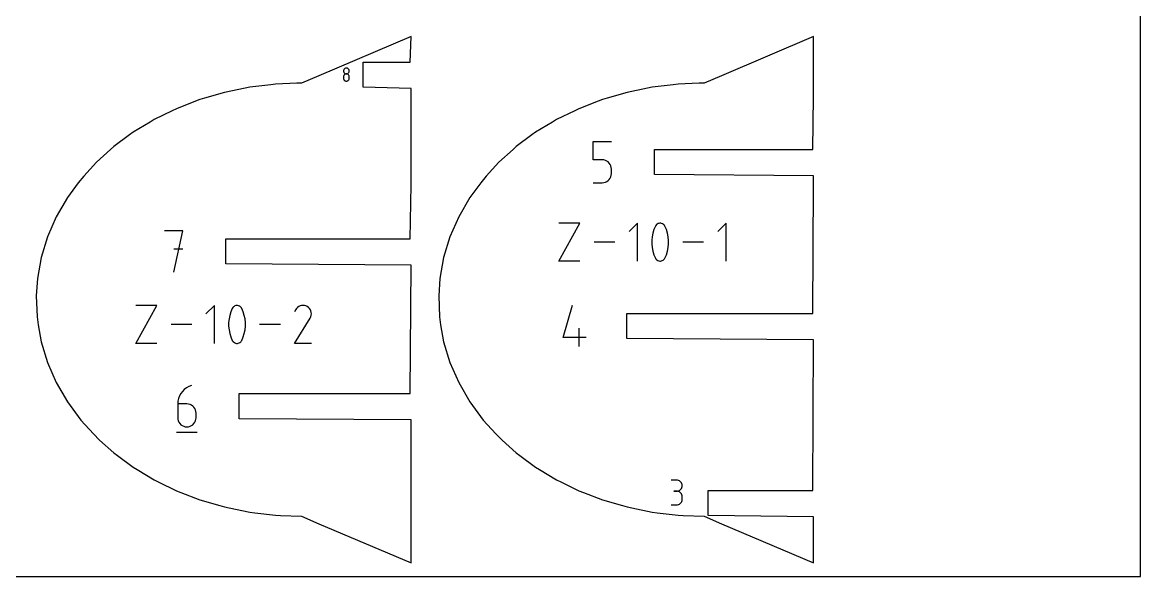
# Model space of a CAD drawing. Extents: x 0 to 900, y 0 to 1000.
# Drawn here: x 770.4 to 900, y 0 to 64.3 of the extents above; entities that cross this region are included whole.
import ezdxf

# ---------------------------------------------------------------- set-up
doc = ezdxf.new("R2010")
doc.units = 0

msp = doc.modelspace()

# ---------------------------------------------------------------- linework, layer by layer
at = {"layer": 'annotation', "color": 1}
for p, q in [((807.621755, 58.687728), (807.616317, 58.627377)), ((807.616317, 58.627377), (807.616317, 58.627377)), ((807.616317, 58.627377), (807.621758, 58.566742)), ((807.637432, 58.744592), (807.621755, 58.687728)), ((807.621758, 58.566742), (807.637443, 58.509658)), ((807.662389, 58.797002), (807.637432, 58.744592)), ((807.637443, 58.509658), (807.662411, 58.457082)), ((807.695669, 58.843995), (807.662389, 58.797002)), ((807.662411, 58.457082), (807.6957, 58.40997)), ((807.736312, 58.884606), (807.695669, 58.843995)), ((807.6957, 58.40997), (807.736351, 58.369279)), ((807.783362, 58.917872), (807.736312, 58.884606)), ((807.736351, 58.369279), (807.783404, 58.335965)), ((807.835859, 58.942827), (807.783362, 58.917872)), ((807.783404, 58.335965), (807.835897, 58.310985)), ((807.892846, 58.958507), (807.835859, 58.942827)), ((807.953364, 58.963948), (807.892846, 58.958507)), ((808.013883, 58.958507), (807.953364, 58.963948)), ((807.953364, 58.963948), (807.953364, 58.963948)), ((808.070869, 58.942827), (808.013883, 58.958507)), ((808.070831, 58.310985), (808.123324, 58.335965)), ((808.123367, 58.917872), (808.070869, 58.942827)), ((808.123324, 58.335965), (808.170377, 58.369279)), ((808.170416, 58.884606), (808.123367, 58.917872)), ((808.170377, 58.369279), (808.211028, 58.40997)), ((808.211059, 58.843995), (808.170416, 58.884606)), ((808.211028, 58.40997), (808.244317, 58.457082)), ((808.244339, 58.797002), (808.211059, 58.843995)), ((808.244317, 58.457082), (808.269285, 58.509658)), ((808.269296, 58.744592), (808.244339, 58.797002)), ((808.269285, 58.509658), (808.28497, 58.566742)), ((808.284973, 58.687728), (808.269296, 58.744592)), ((808.28497, 58.566742), (808.290411, 58.627377)), ((808.290411, 58.627377), (808.284973, 58.687728)), ((808.290411, 58.627377), (808.290411, 58.627377)), ((807.621755, 58.013032), (807.616317, 57.952426)), ((807.616317, 57.952426), (807.616317, 57.784521)), ((807.616317, 57.784521), (807.616317, 57.784521)), ((807.616317, 57.784521), (807.621758, 57.723918)), ((807.637432, 58.070094), (807.621755, 58.013032)), ((807.621758, 57.723918), (807.637443, 57.666922)), ((807.662389, 58.122654), (807.637432, 58.070094)), ((807.637443, 57.666922), (807.662411, 57.614472)), ((807.695669, 58.169754), (807.662389, 58.122654)), ((807.662411, 57.614472), (807.6957, 57.567511)), ((807.736312, 58.210437), (807.695669, 58.169754)), ((807.6957, 57.567511), (807.736351, 57.526977)), ((807.783362, 58.243746), (807.736312, 58.210437)), ((807.736351, 57.526977), (807.783404, 57.493814)), ((807.835859, 58.268723), (807.783362, 58.243746)), ((807.783404, 57.493814), (807.835897, 57.468961)), ((807.892846, 58.284411), (807.835859, 58.268723)), ((807.835897, 58.310985), (807.892871, 58.295296)), ((807.835897, 57.468961), (807.892871, 57.453359)), ((807.953364, 58.289854), (807.892846, 58.284411)), ((807.892871, 58.295296), (807.953364, 58.289854)), ((807.892871, 57.453359), (807.953364, 57.447949)), ((807.953364, 58.289854), (808.013857, 58.295296)), ((808.013883, 58.284414), (807.953364, 58.289854)), ((807.953364, 58.289854), (807.953364, 58.289854)), ((807.953364, 58.289854), (807.953364, 58.289854)), ((807.953364, 57.447949), (808.013857, 57.453359)), ((807.953364, 57.447949), (807.953364, 57.447949)), ((808.013857, 58.295296), (808.070831, 58.310985)), ((808.013857, 57.453359), (808.070831, 57.468961)), ((808.070869, 58.268734), (808.013883, 58.284414)), ((808.070831, 57.468961), (808.123324, 57.493814)), ((808.123367, 58.243767), (808.070869, 58.268734)), ((808.123324, 57.493814), (808.170377, 57.526977)), ((808.170416, 58.210468), (808.123367, 58.243767)), ((808.170377, 57.526977), (808.211028, 57.567511)), ((808.211059, 58.169793), (808.170416, 58.210468)), ((808.211028, 57.567511), (808.244317, 57.614472)), ((808.244339, 58.122696), (808.211059, 58.169793)), ((808.244317, 57.614472), (808.269285, 57.666922)), ((808.269296, 58.070132), (808.244339, 58.122696)), ((808.269285, 57.666922), (808.28497, 57.723918)), ((808.284973, 58.013057), (808.269296, 58.070132)), ((808.28497, 57.723918), (808.290411, 57.784521)), ((808.290411, 57.952426), (808.284973, 58.013057)), ((808.290411, 57.784521), (808.290411, 57.952426)), ((808.290411, 57.952426), (808.290411, 57.952426)), ((836.533674, 48.325566), (836.533674, 50.46308)), ((836.533674, 50.46308), (838.665469, 50.46308)), ((837.599572, 48.325566), (836.533674, 48.325566)), ((837.790959, 48.308458), (837.599572, 48.325566)), ((837.971177, 48.259118), (837.790959, 48.308458)), ((838.137197, 48.180521), (837.971177, 48.259118)), ((838.285989, 48.075643), (838.137197, 48.180521)), ((838.414522, 47.947459), (838.285989, 48.075643)), ((838.519766, 47.798944), (838.414522, 47.947459)), ((838.598692, 47.633075), (838.519766, 47.798944)), ((838.64827, 47.452826), (838.598692, 47.633075)), ((838.64826, 46.538436), (838.665469, 46.730181)), ((838.665469, 47.261174), (838.64827, 47.452826)), ((838.665469, 46.730181), (838.665469, 47.261174)), ((838.665469, 47.261174), (838.665469, 47.261174)), ((836.533674, 45.66308), (837.599572, 45.66308)), ((837.599572, 45.66308), (837.790879, 45.680281)), ((837.599572, 45.66308), (837.599572, 45.66308)), ((837.790879, 45.680281), (837.971056, 45.72987)), ((837.971056, 45.72987), (838.137064, 45.808827)), ((838.137064, 45.808827), (838.285865, 45.914133)), ((838.285865, 45.914133), (838.414423, 46.042767)), ((838.414423, 46.042767), (838.519699, 46.191709)), ((838.519699, 46.191709), (838.598658, 46.357938)), ((838.598658, 46.357938), (838.64826, 46.538436)), ((832.581004, 36.587046), (835.021521, 40.982402)), ((835.021521, 40.982402), (832.581004, 40.982402)), ((841.698624, 40.982402), (840.72148, 40.004982)), ((841.698624, 36.587046), (841.698624, 40.982402)), ((843.599808, 40.238144), (843.473442, 39.830437)), ((843.768295, 40.63436), (843.599808, 40.238144)), ((843.825034, 40.728714), (843.768295, 40.63436)), ((843.768295, 40.63436), (843.768295, 40.63436)), ((843.895746, 40.80912), (843.825034, 40.728714)), ((843.978088, 40.8748), (843.895746, 40.80912)), ((844.069721, 40.924977), (843.978088, 40.8748)), ((844.168302, 40.958871), (844.069721, 40.924977)), ((844.271492, 40.975705), (844.168302, 40.958871)), ((844.376947, 40.974701), (844.271492, 40.975705)), ((844.482328, 40.95508), (844.376947, 40.974701)), ((844.585292, 40.916065), (844.482328, 40.95508)), ((844.624709, 40.895351), (844.585292, 40.916065)), ((844.585292, 40.916065), (844.585292, 40.916065)), ((844.662533, 40.87156), (844.624709, 40.895351)), ((844.698581, 40.844878), (844.662533, 40.87156)), ((844.732668, 40.815494), (844.698581, 40.844878)), ((844.764612, 40.783597), (844.732668, 40.815494)), ((844.794228, 40.749374), (844.764612, 40.783597)), ((844.821332, 40.713014), (844.794228, 40.749374)), ((844.845742, 40.674705), (844.821332, 40.713014)), ((844.867272, 40.634636), (844.845742, 40.674705)), ((845.036576, 40.237603), (844.867272, 40.634636)), ((844.867272, 40.634636), (844.867272, 40.634636)), ((845.163555, 39.829283), (845.036576, 40.237603)), ((851.967305, 40.982402), (850.990161, 40.004982)), ((851.967305, 36.587046), (851.967305, 40.982402)), ((789.01534, 40.099374), (786.880836, 40.099374)), ((787.948238, 35.299374), (789.01534, 40.099374)), ((843.389199, 39.41449), (843.347077, 38.993554)), ((843.347077, 38.993554), (843.347077, 38.570881)), ((843.473442, 39.830437), (843.389199, 39.41449)), ((845.248207, 39.412928), (845.163555, 39.829283)), ((845.290533, 38.991788), (845.248207, 39.412928)), ((845.290533, 38.569115), (845.290533, 38.991788)), ((789.01534, 37.96186), (787.948238, 37.96186)), ((839.073498, 38.784724), (836.670192, 38.784724)), ((843.347077, 38.570881), (843.389199, 38.149721)), ((843.389199, 38.149721), (843.473442, 37.733325)), ((843.473442, 37.733325), (843.599808, 37.324944)), ((845.036576, 37.324403), (845.163555, 37.732171)), ((845.163555, 37.732171), (845.248207, 38.148159)), ((845.248207, 38.148159), (845.290533, 38.569115)), ((849.342178, 38.784724), (846.938873, 38.784724)), ((835.021521, 36.587046), (832.581004, 36.587046)), ((843.599808, 37.324944), (843.768295, 36.927829)), ((843.768295, 36.927829), (843.768295, 36.927829)), ((843.768295, 36.927829), (843.789748, 36.88784)), ((843.789748, 36.88784), (843.813977, 36.849722)), ((843.813977, 36.849722), (843.840881, 36.813592)), ((843.840881, 36.813592), (843.870357, 36.779564)), ((843.870357, 36.779564), (843.902304, 36.747756)), ((843.902304, 36.747756), (843.93662, 36.718282)), ((843.93662, 36.718282), (843.973202, 36.691257)), ((843.973202, 36.691257), (844.011948, 36.666799)), ((844.011948, 36.666799), (844.052756, 36.645023)), ((844.052756, 36.645023), (844.052756, 36.645023)), ((844.052756, 36.645023), (844.15491, 36.606835)), ((844.15491, 36.606835), (844.259677, 36.587863)), ((844.259677, 36.587863), (844.364689, 36.587332)), ((844.364689, 36.587332), (844.467577, 36.60447)), ((844.467577, 36.60447), (844.565974, 36.638502)), ((844.565974, 36.638502), (844.65751, 36.688655)), ((844.65751, 36.688655), (844.739818, 36.754156)), ((844.739818, 36.754156), (844.810528, 36.83423)), ((844.810528, 36.83423), (844.867272, 36.928105)), ((844.867272, 36.928105), (845.036576, 37.324403)), ((844.867272, 36.928105), (844.867272, 36.928105)), ((783.5406, 27.048514), (785.981116, 31.44387)), ((785.981116, 31.44387), (783.5406, 31.44387)), ((792.65822, 31.44387), (791.681076, 30.46645)), ((792.65822, 27.048514), (792.65822, 31.44387)), ((794.78463, 31.190182), (794.727891, 31.095828)), ((794.855341, 31.270588), (794.78463, 31.190182)), ((794.937684, 31.336268), (794.855341, 31.270588)), ((795.029317, 31.386444), (794.937684, 31.336268)), ((795.127898, 31.420339), (795.029317, 31.386444)), ((795.231088, 31.437173), (795.127898, 31.420339)), ((795.336543, 31.436168), (795.231088, 31.437173)), ((795.441924, 31.416548), (795.336543, 31.436168)), ((795.544888, 31.377532), (795.441924, 31.416548)), ((795.584305, 31.356819), (795.544888, 31.377532)), ((795.544888, 31.377532), (795.544888, 31.377532)), ((795.622129, 31.333028), (795.584305, 31.356819)), ((795.658176, 31.306346), (795.622129, 31.333028)), ((795.692264, 31.276962), (795.658176, 31.306346)), ((795.724208, 31.245064), (795.692264, 31.276962)), ((795.753824, 31.210842), (795.724208, 31.245064)), ((795.780928, 31.174482), (795.753824, 31.210842)), ((795.805338, 31.136173), (795.780928, 31.174482)), ((795.826868, 31.096104), (795.805338, 31.136173)), ((802.304631, 31.21976), (802.182595, 31.099358)), ((802.443275, 31.315365), (802.304631, 31.21976)), ((802.594816, 31.38521), (802.443275, 31.315365)), ((802.755544, 31.428331), (802.594816, 31.38521)), ((802.921745, 31.443762), (802.755544, 31.428331)), ((803.089709, 31.430541), (802.921745, 31.443762)), ((803.255725, 31.387703), (803.089709, 31.430541)), ((803.41608, 31.314283), (803.255725, 31.387703)), ((803.559501, 31.212441), (803.41608, 31.314283)), ((803.41608, 31.314283), (803.41608, 31.314283)), ((803.679416, 31.090231), (803.559501, 31.212441)), ((833.081493, 27.738189), (834.145886, 31.471087)), ((794.348794, 29.875958), (794.306673, 29.455022)), ((794.433038, 30.291905), (794.348794, 29.875958)), ((794.559404, 30.699612), (794.433038, 30.291905)), ((794.727891, 31.095828), (794.559404, 30.699612)), ((794.727891, 31.095828), (794.727891, 31.095828)), ((795.996172, 30.699071), (795.826868, 31.096104)), ((795.826868, 31.096104), (795.826868, 31.096104)), ((796.123151, 30.290751), (795.996172, 30.699071)), ((796.207803, 29.874396), (796.123151, 30.290751)), ((796.250129, 29.453256), (796.207803, 29.874396)), ((801.949951, 27.048478), (803.753739, 29.952346)), ((802.08088, 30.955124), (801.952707, 30.709253)), ((802.182595, 31.099358), (802.08088, 30.955124)), ((803.774759, 30.951398), (803.679416, 31.090231)), ((803.753739, 29.952346), (803.755895, 29.955014)), ((803.753739, 29.952346), (803.753739, 29.952346)), ((803.755895, 29.955014), (803.757963, 29.957705)), ((803.757963, 29.957705), (803.759956, 29.960441)), ((803.759956, 29.960441), (803.761888, 29.963246)), ((803.761888, 29.963246), (803.763772, 29.966141)), ((803.763772, 29.966141), (803.765622, 29.96915)), ((803.765622, 29.96915), (803.767452, 29.972294)), ((803.767452, 29.972294), (803.769275, 29.975598)), ((803.769275, 29.975598), (803.771104, 29.979083)), ((803.771104, 29.979083), (803.845582, 30.138993)), ((803.771104, 29.979083), (803.771104, 29.979083)), ((803.844465, 30.799689), (803.774759, 30.951398)), ((803.887466, 30.638848), (803.844465, 30.799689)), ((803.845582, 30.138993), (803.889091, 30.304755)), ((803.902697, 30.472621), (803.887466, 30.638848)), ((803.889091, 30.304755), (803.902697, 30.472621)), ((790.033094, 29.246192), (787.629788, 29.246192)), ((794.306673, 29.455022), (794.306673, 29.032349)), ((794.306673, 29.032349), (794.348794, 28.611189)), ((794.348794, 28.611189), (794.433038, 28.194793)), ((796.123151, 28.193639), (796.207803, 28.609627)), ((796.207803, 28.609627), (796.250129, 29.030583)), ((796.250129, 29.030583), (796.250129, 29.453256)), ((800.301774, 29.246192), (797.898469, 29.246192)), ((834.947792, 26.671087), (834.947792, 28.802882)), ((794.433038, 28.194793), (794.559404, 27.786412)), ((794.559404, 27.786412), (794.727891, 27.389297)), ((794.727891, 27.389297), (794.727891, 27.389297)), ((794.727891, 27.389297), (794.749344, 27.349308)), ((794.749344, 27.349308), (794.773573, 27.31119)), ((794.773573, 27.31119), (794.800477, 27.275059)), ((794.800477, 27.275059), (794.829953, 27.241032)), ((794.829953, 27.241032), (794.8619, 27.209223)), ((795.699414, 27.215624), (795.770124, 27.295698)), ((795.770124, 27.295698), (795.826868, 27.389573)), ((795.826868, 27.389573), (795.996172, 27.785871)), ((795.826868, 27.389573), (795.826868, 27.389573)), ((795.996172, 27.785871), (796.123151, 28.193639)), ((835.746688, 27.738189), (833.081493, 27.738189)), ((785.981116, 27.048514), (783.5406, 27.048514)), ((794.8619, 27.209223), (794.896216, 27.179749)), ((794.896216, 27.179749), (794.932797, 27.152725)), ((794.932797, 27.152725), (794.971544, 27.128267)), ((794.971544, 27.128267), (795.012352, 27.10649)), ((795.012352, 27.10649), (795.012352, 27.10649)), ((795.012352, 27.10649), (795.114505, 27.068303)), ((795.114505, 27.068303), (795.219272, 27.04933)), ((795.219272, 27.04933), (795.324284, 27.0488)), ((795.324284, 27.0488), (795.427173, 27.065937)), ((795.427173, 27.065937), (795.52557, 27.09997)), ((795.52557, 27.09997), (795.617106, 27.150123)), ((795.617106, 27.150123), (795.699414, 27.215624)), ((803.902033, 27.048478), (801.949951, 27.048478)), ((789.700382, 22.050296), (789.42018, 21.896036)), ((790.005735, 22.164785), (789.700382, 22.050296)), ((790.005735, 22.164785), (790.005735, 22.164785)), ((788.608419, 20.958581), (788.497121, 20.663438)), ((788.75925, 21.233277), (788.608419, 20.958581)), ((788.946738, 21.483662), (788.75925, 21.233277)), ((789.168007, 21.70587), (788.946738, 21.483662)), ((789.42018, 21.896036), (789.168007, 21.70587)), ((788.428233, 20.351713), (788.404631, 20.027271)), ((788.404631, 20.027271), (788.404631, 18.431886)), ((789.470528, 20.027271), (788.404631, 20.027271)), ((788.497121, 20.663438), (788.428233, 20.351713)), ((789.662232, 20.010163), (789.470528, 20.027271)), ((789.842619, 19.960823), (789.662232, 20.010163)), ((790.008689, 19.882226), (789.842619, 19.960823)), ((790.157441, 19.777348), (790.008689, 19.882226)), ((790.285875, 19.649164), (790.157441, 19.777348)), ((790.39099, 19.500649), (790.285875, 19.649164)), ((790.469788, 19.33478), (790.39099, 19.500649)), ((788.404631, 18.431886), (788.404631, 18.431886)), ((788.404631, 18.431886), (788.42184, 18.240141)), ((788.42184, 18.240141), (788.471442, 18.059643)), ((790.519266, 19.154531), (790.469788, 19.33478)), ((790.469788, 18.059643), (790.519266, 18.240141)), ((790.536426, 18.962879), (790.519266, 19.154531)), ((790.519266, 18.240141), (790.536426, 18.431886)), ((790.536426, 18.431886), (790.536426, 18.962879)), ((790.536426, 18.962879), (790.536426, 18.962879)), ((788.471442, 18.059643), (788.550401, 17.893414)), ((788.550401, 17.893414), (788.655677, 17.744472)), ((788.655677, 17.744472), (788.784235, 17.615838)), ((788.784235, 17.615838), (788.933036, 17.510532)), ((788.933036, 17.510532), (789.099044, 17.431575)), ((789.099044, 17.431575), (789.27922, 17.381986)), ((789.27922, 17.381986), (789.470528, 17.364785)), ((789.470528, 17.364785), (789.662232, 17.381986)), ((789.470528, 17.364785), (789.470528, 17.364785)), ((789.662232, 17.381986), (789.842619, 17.431575)), ((789.842619, 17.431575), (790.008689, 17.510532)), ((790.008689, 17.510532), (790.157441, 17.615838)), ((790.157441, 17.615838), (790.285875, 17.744472)), ((790.285875, 17.744472), (790.39099, 17.893414)), ((790.39099, 17.893414), (790.469788, 18.059643)), ((788.27113, 16.764785), (790.67113, 16.764785)), ((846.227989, 11.188555), (845.588451, 11.188555)), ((846.343012, 11.178231), (846.227989, 11.188555)), ((846.451244, 11.148478), (846.343012, 11.178231)), ((846.550886, 11.101127), (846.451244, 11.148478)), ((846.640137, 11.038007), (846.550886, 11.101127)), ((846.717197, 10.960948), (846.640137, 11.038007)), ((846.780267, 10.871779), (846.717197, 10.960948)), ((846.827545, 10.772332), (846.780267, 10.871779)), ((846.857232, 10.664436), (846.827545, 10.772332)), ((846.827545, 10.326551), (846.857232, 10.434866)), ((846.867528, 10.54992), (846.857232, 10.664436)), ((846.857232, 10.434866), (846.867528, 10.54992)), ((846.867528, 10.54992), (846.867528, 10.54992)), ((846.227989, 9.909478), (845.907769, 9.909478)), ((845.907769, 9.909478), (846.227989, 9.909478)), ((846.227989, 9.909478), (846.343012, 9.919805)), ((846.343012, 9.899154), (846.227989, 9.909478)), ((846.227989, 9.909478), (846.227989, 9.909478)), ((846.343012, 9.919805), (846.451244, 9.949575)), ((846.451244, 9.869401), (846.343012, 9.899154)), ((846.451244, 9.949575), (846.550886, 9.996974)), ((846.550886, 9.82205), (846.451244, 9.869401)), ((846.550886, 9.996974), (846.640137, 10.060186)), ((846.640137, 9.75893), (846.550886, 9.82205)), ((846.640137, 10.060186), (846.717197, 10.137396)), ((846.717197, 9.681871), (846.640137, 9.75893)), ((846.717197, 10.137396), (846.780267, 10.226789)), ((846.780267, 9.592703), (846.717197, 9.681871)), ((846.780267, 10.226789), (846.827545, 10.326551)), ((846.827545, 9.493255), (846.780267, 9.592703)), ((846.857232, 9.385359), (846.827545, 9.493255)), ((846.867528, 9.270843), (846.857232, 9.385359)), ((846.867528, 8.950622), (846.867528, 9.270843)), ((846.867528, 9.270843), (846.867528, 9.270843)), ((845.588451, 8.311987), (846.227989, 8.311987)), ((846.227989, 8.311987), (846.343012, 8.322305)), ((846.227989, 8.311987), (846.227989, 8.311987)), ((846.343012, 8.322305), (846.451244, 8.352043)), ((846.451244, 8.352043), (846.550886, 8.399375)), ((846.550886, 8.399375), (846.640137, 8.462476)), ((846.640137, 8.462476), (846.717197, 8.53952)), ((846.717197, 8.53952), (846.780267, 8.628682)), ((846.780267, 8.628682), (846.827545, 8.728137)), ((846.827545, 8.728137), (846.857232, 8.836059)), ((846.857232, 8.836059), (846.867528, 8.950622))]:
    msp.add_line(p, q, dxfattribs=at)
at = {"layer": 'boundary', "color": 5}
for p, q in [((815.456982, 62.628003), (804.773005, 58.077003)), ((815.361982, 59.6569), (815.456982, 62.628003)), ((862.101878, 62.628003), (851.417901, 58.077007)), ((862.101878, 55.619258), (862.101878, 62.628003)), ((809.900814, 56.756901), (809.900814, 59.6569)), ((809.900814, 59.6569), (815.361982, 59.6569)), ((799.17977, 57.031226), (796.758735, 56.738177)), ((799.746233, 57.099791), (799.17977, 57.031226)), ((802.190804, 57.197786), (799.746233, 57.099791)), ((802.762771, 57.220714), (802.190804, 57.197786)), ((804.773005, 58.077003), (802.762771, 57.220714)), ((845.824667, 57.031226), (843.403632, 56.73818)), ((846.391129, 57.099792), (845.824667, 57.031226)), ((848.835701, 57.19779), (846.391129, 57.099792)), ((849.407668, 57.220719), (848.835701, 57.19779)), ((851.417901, 58.077007), (849.407668, 57.220719)), ((793.829065, 56.139362), (791.524608, 55.46653)), ((796.203241, 56.624635), (793.829065, 56.139362)), ((796.758735, 56.738177), (796.203241, 56.624635)), ((815.456982, 56.606901), (809.900814, 56.756901)), ((815.456982, 55.619259), (815.456982, 56.606901)), ((840.473961, 56.139361), (838.169504, 55.466535)), ((842.848138, 56.624638), (840.473961, 56.139361)), ((843.403632, 56.73818), (842.848138, 56.624638)), ((790.467746, 55.109312), (788.255211, 54.255409)), ((790.985425, 55.309103), (790.467746, 55.109312)), ((791.524608, 55.46653), (790.985425, 55.309103)), ((815.456982, 45.424723), (815.456982, 55.619259)), ((837.112642, 55.109318), (834.900108, 54.25541)), ((837.630321, 55.30911), (837.112642, 55.109318)), ((838.169504, 55.466535), (837.630321, 55.30911)), ((862.006878, 49.51308), (862.101878, 55.619258)), ((787.764028, 54.015175), (785.664718, 52.988421)), ((788.255211, 54.255409), (787.764028, 54.015175)), ((834.408925, 54.015176), (832.309614, 52.988419)), ((834.900108, 54.25541), (834.408925, 54.015176)), ((785.204753, 52.710057), (783.238881, 51.520339)), ((785.664718, 52.988421), (785.204753, 52.710057)), ((831.849649, 52.710055), (829.883777, 51.520336)), ((832.309614, 52.988419), (831.849649, 52.710055)), ((782.81457, 51.206527), (781.001078, 49.865299)), ((783.238881, 51.520339), (782.81457, 51.206527)), ((829.459466, 51.206524), (827.645975, 49.865302)), ((829.883777, 51.520336), (829.459466, 51.206524)), ((780.616504, 49.51906), (778.972838, 48.039251)), ((781.001078, 49.865299), (780.616504, 49.51906)), ((827.2614, 49.519063), (825.617735, 48.039249)), ((827.645975, 49.865302), (827.2614, 49.519063)), ((843.650174, 46.61308), (843.650174, 49.51308)), ((843.650174, 49.51308), (862.006878, 49.51308)), ((778.972838, 48.039251), (777.514853, 46.435101)), ((825.617735, 48.039249), (824.15975, 46.435096)), ((776.879317, 45.658964), (775.621033, 43.945923)), ((777.514853, 46.435101), (776.879317, 45.658964)), ((815.361982, 39.149374), (815.456982, 45.424723)), ((823.524214, 45.658959), (822.26593, 43.94592)), ((824.15975, 46.435096), (823.524214, 45.658959)), ((862.101878, 46.46308), (843.650174, 46.61308)), ((862.006878, 30.521087), (862.101878, 45.424724)), ((862.101878, 45.424724), (862.101878, 46.46308)), ((775.621033, 43.945923), (774.329741, 41.718067)), ((822.26593, 43.94592), (820.974637, 41.718071)), ((774.329741, 41.718067), (773.312282, 39.397659)), ((820.974637, 41.718071), (819.957179, 39.397664)), ((773.312282, 39.397659), (772.578436, 37.007048)), ((793.99884, 36.249374), (793.99884, 39.149374)), ((793.99884, 39.149374), (815.361982, 39.149374)), ((819.957179, 39.397664), (819.223332, 37.007049)), ((772.578436, 37.007048), (772.135279, 34.569253)), ((819.223332, 37.007049), (818.780175, 34.569255)), ((815.456982, 36.099375), (793.99884, 36.249374)), ((815.361982, 21.214785), (815.456982, 36.099375)), ((772.135279, 34.569253), (772.015183, 32.574477)), ((818.780175, 34.569255), (818.66008, 32.574475)), ((772.015183, 32.574477), (772.107181, 30.112975)), ((818.66008, 32.574475), (818.752077, 30.112977)), ((772.107181, 30.112975), (772.219309, 29.184018)), ((818.752077, 30.112977), (818.864205, 29.184021)), ((840.464693, 27.621087), (840.464693, 30.521087)), ((840.464693, 30.521087), (862.006878, 30.521087)), ((772.219309, 29.184018), (772.578436, 27.208454)), ((818.864205, 29.184021), (819.223332, 27.208459)), ((862.101878, 27.471087), (840.464693, 27.621087)), ((862.006879, 10.001897), (862.101878, 27.471087)), ((772.578436, 27.208454), (773.312282, 24.817843)), ((819.223332, 27.208459), (819.957179, 24.817849)), ((773.312282, 24.817843), (774.329741, 22.497437)), ((819.957179, 24.817849), (820.974637, 22.497434)), ((774.329741, 22.497437), (775.621033, 20.269581)), ((820.974637, 22.497434), (822.26593, 20.269579)), ((795.52113, 18.314785), (795.52113, 21.214785)), ((795.52113, 21.214785), (815.361982, 21.214785)), ((775.621033, 20.269581), (777.173721, 18.155736)), ((822.26593, 20.269579), (823.818617, 18.155736)), ((777.173721, 18.155736), (778.631706, 16.551588)), ((815.456982, 18.164785), (795.52113, 18.314785)), ((815.456982, 8.596246), (815.456982, 18.164785)), ((823.818617, 18.155736), (825.276602, 16.551586)), ((778.631706, 16.551588), (779.357412, 15.830019)), ((779.357412, 15.830019), (781.001078, 14.350205)), ((825.276602, 16.551586), (826.002309, 15.830016)), ((826.002309, 15.830016), (827.645975, 14.350202)), ((781.001078, 14.350205), (781.425389, 14.036393)), ((827.645975, 14.350202), (828.070285, 14.03639)), ((781.425389, 14.036393), (783.23888, 12.695168)), ((828.070285, 14.03639), (829.883777, 12.695168)), ((783.23888, 12.695168), (783.698846, 12.416804)), ((783.698846, 12.416804), (785.664718, 11.227084)), ((829.883777, 12.695168), (830.343742, 12.416804)), ((830.343742, 12.416804), (832.309614, 11.227086)), ((785.664718, 11.227084), (786.155901, 10.986849)), ((786.155901, 10.986849), (788.255211, 9.960094)), ((832.309614, 11.227086), (832.800797, 10.986851)), ((832.800797, 10.986851), (834.900108, 9.960097)), ((788.255211, 9.960094), (788.77289, 9.760302)), ((788.77289, 9.760302), (790.985425, 8.906397)), ((834.900108, 9.960097), (835.417787, 9.760305)), ((835.417787, 9.760305), (837.630322, 8.906397)), ((849.878351, 7.101897), (849.878351, 10.001897)), ((849.878351, 10.001897), (862.006879, 10.001897)), ((790.985425, 8.906397), (793.289882, 8.233568)), ((793.289882, 8.233568), (793.829065, 8.076143)), ((793.829065, 8.076143), (794.384559, 7.962601)), ((794.384559, 7.962601), (796.758735, 7.477325)), ((815.456982, 1.5875), (815.456982, 8.596246)), ((837.630322, 8.906397), (839.934779, 8.233571)), ((839.934779, 8.233571), (840.473962, 8.076145)), ((840.473962, 8.076145), (841.029456, 7.962604)), ((841.029456, 7.962604), (843.403632, 7.47733)), ((796.758735, 7.477325), (797.325198, 7.408759)), ((797.325198, 7.408759), (799.746232, 7.115713)), ((799.746232, 7.115713), (800.318199, 7.092784)), ((800.318199, 7.092784), (802.762771, 6.994786)), ((802.762771, 6.994786), (804.773005, 6.138497)), ((843.403632, 7.47733), (843.970094, 7.408764)), ((843.970094, 7.408764), (846.391129, 7.115715)), ((846.391129, 7.115715), (846.963096, 7.092787)), ((846.963096, 7.092787), (849.407668, 6.994793)), ((849.407668, 6.994793), (851.417902, 6.138504)), ((862.101878, 6.951897), (849.878351, 7.101897)), ((862.101878, 1.5875), (862.101878, 6.951897)), ((804.773005, 6.138497), (815.456982, 1.5875)), ((851.417902, 6.138504), (862.101878, 1.5875))]:
    msp.add_line(p, q, dxfattribs=at)
at = {"layer": 'frame', "color": 5}
for p, q in [((900, 0), (900, 1000)), ((0, 0), (900, 0))]:
    msp.add_line(p, q, dxfattribs=at)

doc.saveas('drawing.dxf')
